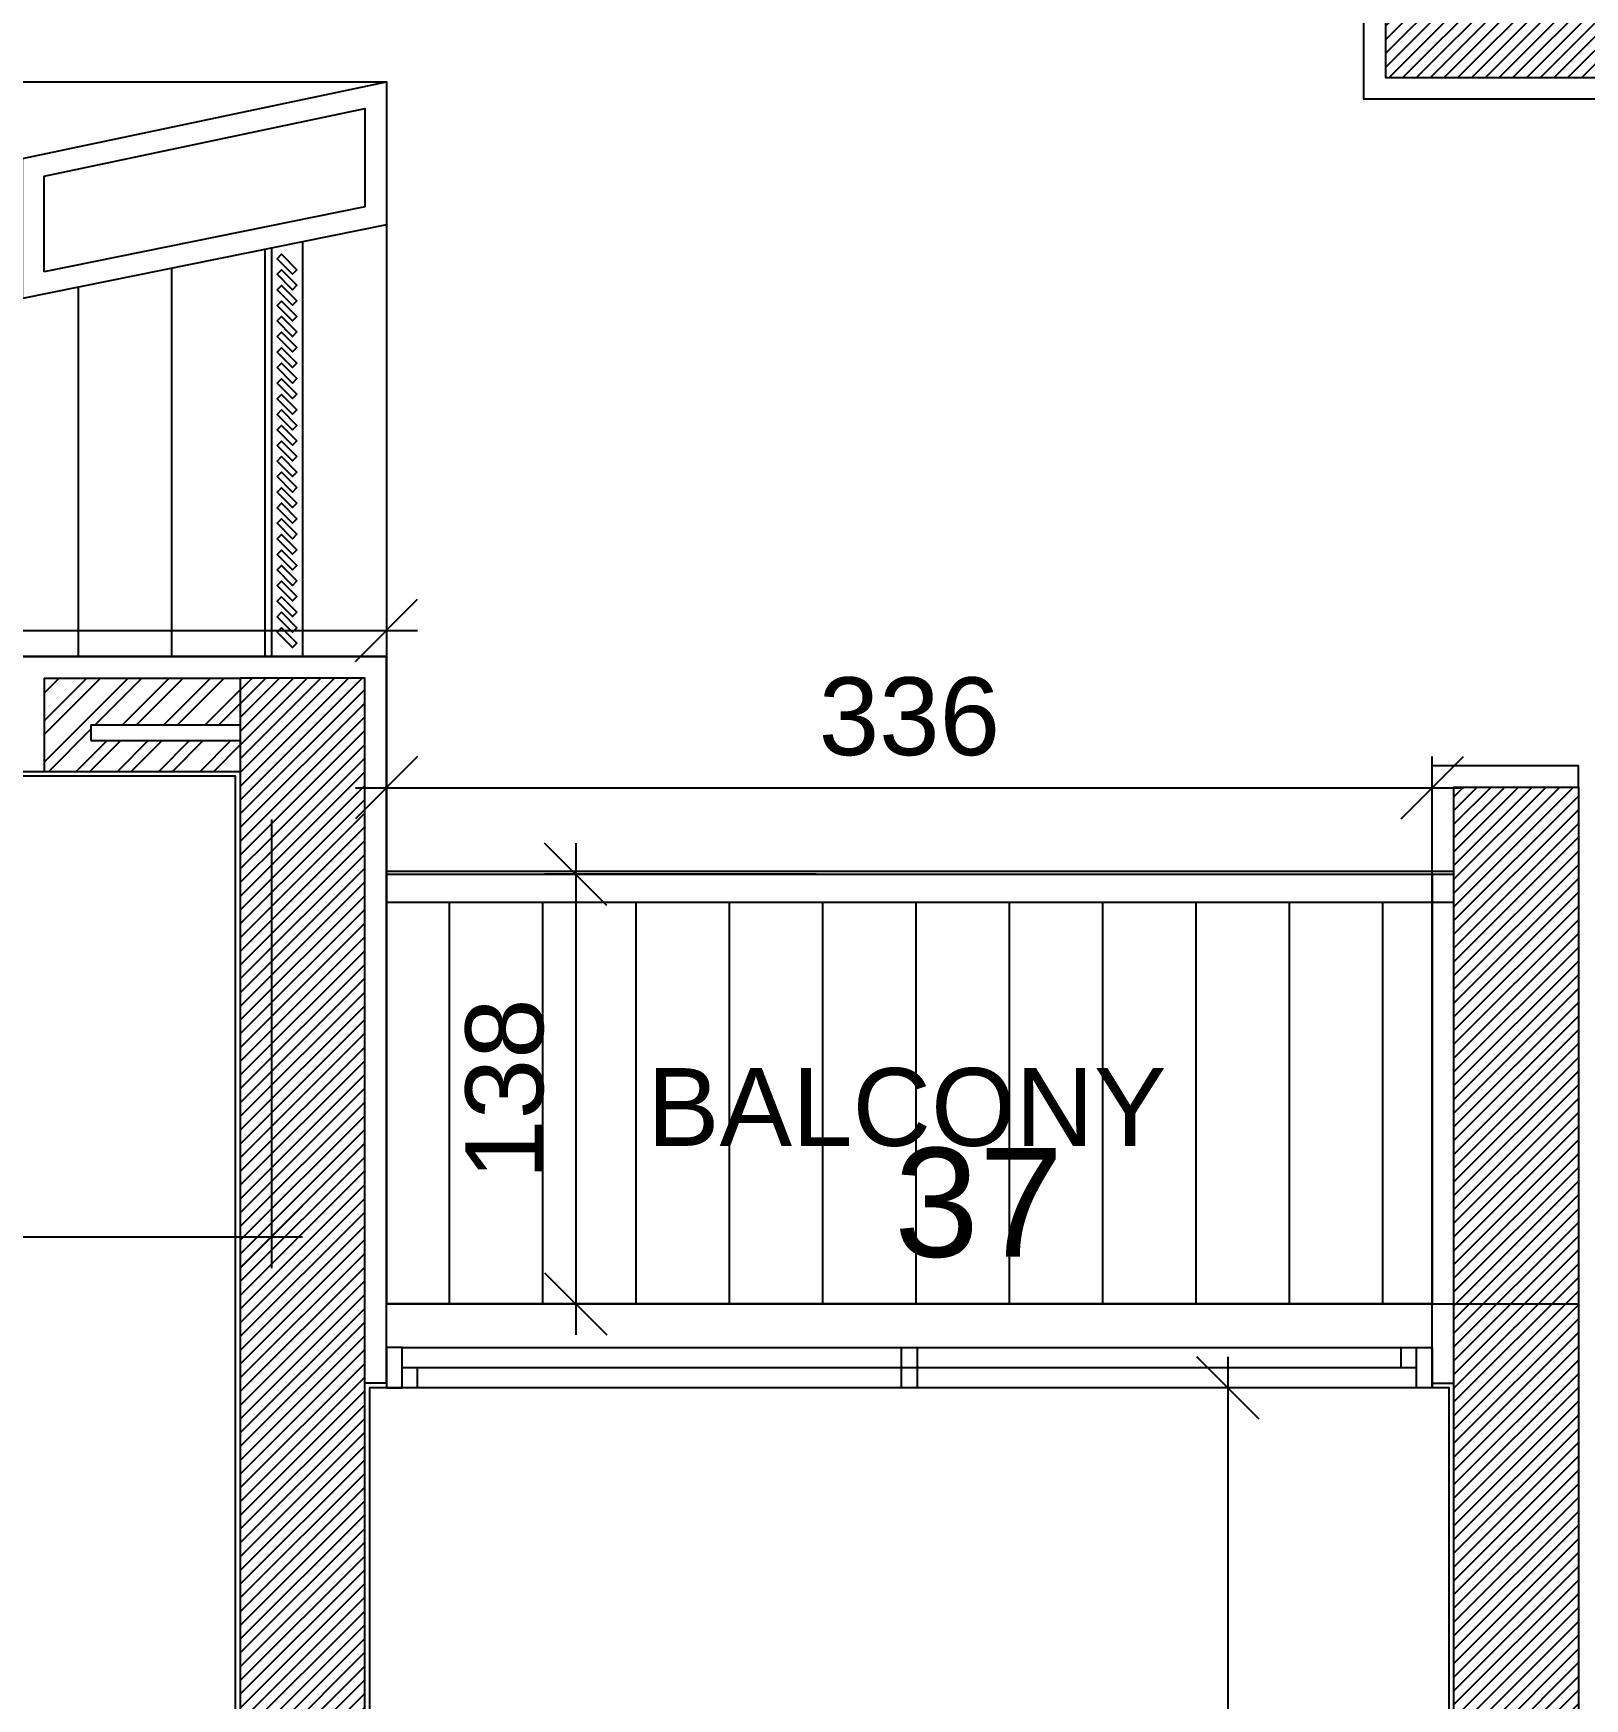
# Model space of a CAD drawing. Extents: x -1.7 to 46.3, y -159.8 to -77.2.
# Drawn here: x 22.36 to 27.35, y -121.33 to -115.98 of the extents above; entities that cross this region are included whole.
import ezdxf
from ezdxf.enums import TextEntityAlignment as Align

# ---------------------------------------------------------------- set-up
doc = ezdxf.new("R2010")
doc.units = 0
doc.header["$MEASUREMENT"] = 0
doc.header["$PDMODE"] = 35
doc.header["$PDSIZE"] = 0.3
doc.layers.get('0').update_dxf_attribs({"linetype": 'CONTINUOUS'})
doc.layers.get('DEFPOINTS').update_dxf_attribs({"linetype": 'CONTINUOUS'})
for name, color, linetype in [('A-ALU', 9, 'CONTINUOUS'), ('A-AREAS', 6, 'CONTINUOUS'), ('A-AREAS-TXT', 6, 'CONTINUOUS'), ('A-BALUST', 1, 'CONTINUOUS'), ('A-claustra', 9, 'CONTINUOUS'), ('a-dim', 3, 'CONTINUOUS'), ('A-HATCH-CONC', 8, 'CONTINUOUS'), ('A-HATCH-WALL', 8, 'CONTINUOUS'), ('A-NOMENCLATURE', 3, 'CONTINUOUS'), ('A-PLASTER', 8, 'CONTINUOUS'), ('A-PROJECTION', 9, 'CONTINUOUS'), ('a-revetement', 1, 'CONTINUOUS'), ('a-stru-fac', 200, 'CONTINUOUS'), ('A-TILES', 137, 'CONTINUOUS'), ('A-WALL', 4, 'CONTINUOUS'), ('S-2ND-3RD-4-5-6TH$0$A-STR 2-3-4-5-6', 2, 'CONTINUOUS')]:
    doc.layers.add(name, color=color, linetype=linetype)
doc.styles.add('A100-STEXT', font='ARIAL.TTF', dxfattribs={"height": 0.25})
doc.dimstyles.new('A100-DIM', dxfattribs={"dimtxt": 0.25, "dimasz": 0.2, "dimexe": 0.1, "dimexo": 0.3, "dimgap": 0.1, "dimtad": 1, "dimlfac": 100, "dimrnd": 0.5, "dimdsep": 46, "dimtxsty": 'A100-STEXT', "dimblk1": 'OBLIQUE', "dimblk2": 'OBLIQUE', "dimsah": 1, "dimcen": -0.05, "dimdle": 0.1, "dimclrd": 15, "dimclre": 15, "dimclrt": 256, "dimadec": 0, "dimazin": 0, "dimtfac": 0.28, "dimtix": 1, "dimtmove": 2, "dimatfit": 3, "dimldrblk": 'OBLIQUE', "dimfxl": 0, "dimtolj": 1, "dimarcsym": 0})
doc.dimstyles.new('dim-law', dxfattribs={"dimtxt": 0.25, "dimasz": 0.2, "dimexe": 0.1, "dimexo": 0.3, "dimgap": 0.1, "dimtad": 1, "dimlfac": 100, "dimdsep": 46, "dimtxsty": 'A100-STEXT', "dimblk1": 'OBLIQUE', "dimblk2": 'OBLIQUE', "dimsah": 1, "dimcen": -0.05, "dimdle": 0.1, "dimclrd": 15, "dimclre": 15, "dimclrt": 256, "dimadec": 0, "dimazin": 0, "dimtfac": 0.28, "dimtix": 1, "dimtmove": 2, "dimatfit": 3, "dimldrblk": 'OBLIQUE', "dimfxl": 0, "dimtolj": 1, "dimarcsym": 0})
pattern_1 = [(45, (8e-11, -138.735676), (-0.022097087, 0.022097087), [])]

# ---------------------------------------------------------------- blocks, each defined once
blk = doc.blocks.new('_OBLIQUE')
at = {"color": 0, "linetype": 'ByBlock'}
blk.add_line((-0.5, -0.5), (0.5, 0.5), dxfattribs=at)
blk = doc.blocks.new('*D86')
at = {"layer": 'a-dim', "color": 15, "lineweight": -2}
for p, q in [((26.2024, -124.5357), (26.2024, -120.2357)), ((26.5084, -120.3357), (26.1024, -120.3357)), ((26.6284, -124.4357), (26.1024, -124.4357))]:
    blk.add_line(p, q, dxfattribs=at)
at = {"layer": 'DEFPOINTS', "color": 0}
for p in [(26.2024, -120.3357), (26.8084, -120.3357), (26.9284, -124.4357)]:
    blk.add_point(p, dxfattribs=at)
at = {"layer": 'a-dim', "color": 15, "lineweight": -2, "xscale": 0.2, "yscale": 0.2, "zscale": 0.2}
for p, rotation in [((26.2024, -120.3357), 90), ((26.2024, -124.4357), 270)]:
    blk.add_blockref('_OBLIQUE', p, dxfattribs=dict(at, rotation=rotation))
at = {"layer": 'a-dim', "insert": (25.9748, -122.3857), "char_height": 0.25, "attachment_point": 5, "rotation": 90, "style": 'A100-STEXT'}
blk.add_mtext('\\A1;410', dxfattribs=at)
blk = doc.blocks.new('*D177')
at = {"layer": 'a-dim', "color": 15, "lineweight": -2}
for p, q in [((23.1284, -118.5101), (23.1284, -119.9512)), ((19.5534, -120.6276), (19.5534, -119.7512)), ((23.2284, -119.8512), (19.4534, -119.8512))]:
    blk.add_line(p, q, dxfattribs=at)
at = {"layer": 'DEFPOINTS', "color": 0}
for p in [(23.1284, -118.2101), (19.5534, -119.8512), (19.5534, -120.9276)]:
    blk.add_point(p, dxfattribs=at)
at = {"layer": 'a-dim', "color": 15, "lineweight": -2, "xscale": 0.2, "yscale": 0.2, "zscale": 0.2, "rotation": 180}
blk.add_blockref('_OBLIQUE', (19.5534, -119.8512), dxfattribs=at)
at = {"layer": 'a-dim', "color": 15, "lineweight": -2, "xscale": 0.2, "yscale": 0.2, "zscale": 0.2}
blk.add_blockref('_OBLIQUE', (23.1284, -119.8512), dxfattribs=at)
at = {"layer": 'a-dim', "insert": (21.3409, -119.6235), "char_height": 0.25, "attachment_point": 5, "style": 'A100-STEXT'}
blk.add_mtext('\\A1;357.5', dxfattribs=at)
blk = doc.blocks.new('*D213')
at = {"layer": 'a-dim', "color": 15, "lineweight": -2}
for p, q in [((15.8484, -117.6857), (15.8484, -117.802)), ((23.4984, -117.6857), (23.4984, -117.802)), ((15.7484, -117.902), (23.5984, -117.902))]:
    blk.add_line(p, q, dxfattribs=at)
at = {"layer": 'DEFPOINTS', "color": 0}
for p in [(23.4984, -117.902), (15.8484, -117.9857), (23.4984, -117.9857)]:
    blk.add_point(p, dxfattribs=at)
at = {"layer": 'a-dim', "color": 15, "lineweight": -2, "xscale": 0.2, "yscale": 0.2, "zscale": 0.2, "rotation": 180}
blk.add_blockref('_OBLIQUE', (15.8484, -117.902), dxfattribs=at)
at = {"layer": 'a-dim', "color": 15, "lineweight": -2, "xscale": 0.2, "yscale": 0.2, "zscale": 0.2}
blk.add_blockref('_OBLIQUE', (23.4984, -117.902), dxfattribs=at)
at = {"layer": 'a-dim', "insert": (19.6734, -117.6744), "char_height": 0.25, "attachment_point": 5, "style": 'A100-STEXT'}
blk.add_mtext('\\A1;765', dxfattribs=at)
blk = doc.blocks.new('*D214')
at = {"layer": 'a-dim', "color": 15, "lineweight": -2}
for p, q in [((23.4984, -118.3757), (23.4984, -118.3074)), ((26.8584, -118.3757), (26.8584, -118.3074)), ((23.3984, -118.4074), (26.9584, -118.4074))]:
    blk.add_line(p, q, dxfattribs=at)
at = {"layer": 'DEFPOINTS', "color": 0}
for p in [(26.8584, -118.4074), (23.4984, -118.6757), (26.8584, -118.6757)]:
    blk.add_point(p, dxfattribs=at)
at = {"layer": 'a-dim', "color": 15, "lineweight": -2, "xscale": 0.2, "yscale": 0.2, "zscale": 0.2, "rotation": 180}
blk.add_blockref('_OBLIQUE', (23.4984, -118.4074), dxfattribs=at)
at = {"layer": 'a-dim', "color": 15, "lineweight": -2, "xscale": 0.2, "yscale": 0.2, "zscale": 0.2}
blk.add_blockref('_OBLIQUE', (26.8584, -118.4074), dxfattribs=at)
at = {"layer": 'a-dim', "insert": (25.1784, -118.1797), "char_height": 0.25, "attachment_point": 5, "style": 'A100-STEXT'}
blk.add_mtext('\\A1;336', dxfattribs=at)
blk = doc.blocks.new('*D215')
at = {"layer": 'a-dim', "color": 15, "lineweight": -2}
for p, q in [((24.1064, -118.5857), (24.1064, -120.1657)), ((24.8784, -118.6857), (24.0064, -118.6857)), ((24.8784, -120.0657), (24.0064, -120.0657))]:
    blk.add_line(p, q, dxfattribs=at)
at = {"layer": 'DEFPOINTS', "color": 0}
for p in [(25.1784, -118.6857), (24.1064, -120.0657), (25.1784, -120.0657)]:
    blk.add_point(p, dxfattribs=at)
at = {"layer": 'a-dim', "color": 15, "lineweight": -2, "xscale": 0.2, "yscale": 0.2, "zscale": 0.2}
for p, rotation in [((24.1064, -118.6857), 90), ((24.1064, -120.0657), 270)]:
    blk.add_blockref('_OBLIQUE', p, dxfattribs=dict(at, rotation=rotation))
at = {"layer": 'a-dim', "insert": (23.8787, -119.3757), "char_height": 0.25, "attachment_point": 5, "rotation": 90, "style": 'A100-STEXT'}
blk.add_mtext('\\A1;138', dxfattribs=at)

msp = doc.modelspace()

# ---------------------------------------------------------------- hatches: boundary and pattern name
at = {"layer": 'A-HATCH-CONC'}
h = msp.add_hatch(dxfattribs=at)
h.set_pattern_fill('ANSI31', color=256, scale=0.25, style=0)
h.set_pattern_definition(pattern_1)
h.paths.add_polyline_path([(41.83837, -115.79568), (26.70837, -115.79568), (26.70837, -116.12568), (28.46837, -116.12568), (28.46837, -116.19568), (41.83837, -116.19568)])
h = msp.add_hatch(dxfattribs=at)
h.set_pattern_fill('ANSI31', color=256, scale=0.25, style=0)
h.set_pattern_definition(pattern_1)
h.paths.add_polyline_path([(23.42837, -118.05568), (23.02837, -118.05568), (23.02837, -118.57909), (23.42837, -118.57909)])
h = msp.add_hatch(dxfattribs=at)
h.set_pattern_fill('ANSI31', color=256, scale=0.25, style=0)
h.set_pattern_definition(pattern_1)
h.paths.add_polyline_path([(27.32837, -118.40568), (26.92837, -118.40568), (26.92837, -134.86568), (25.34873, -134.86568), (23.42837, -134.60381), (23.42837, -132.93568), (23.12837, -132.93568), (23.12837, -134.86568), (25.32837, -135.16568), (27.32837, -135.16568)])
h = msp.add_hatch(dxfattribs=at)
h.set_pattern_fill('ANSI31', color=256, scale=0.25, style=0)
h.set_pattern_definition(pattern_1)
h.paths.add_polyline_path([(23.42837, -118.57909), (23.02837, -118.57909), (23.02837, -121.48568), (23.42837, -121.48568)])
at = {"layer": 'A-HATCH-WALL'}
h = msp.add_hatch(dxfattribs=at)
h.set_pattern_fill('ANSI32', color=256, scale=0.25, style=0)
h.set_pattern_definition([(45, (-4e-09, -138.73489), (-0.06629126, 0.06629126), []), (45, (0.04419, -138.73489), (-0.06629126, 0.06629126), [])])
h.paths.add_polyline_path([(23.02837, -118.05489), (22.39837, -118.05489), (22.39837, -118.35489), (23.02837, -118.35489), (23.02837, -118.25489), (22.54837, -118.25489), (22.54837, -118.20489), (23.02837, -118.20489)])
at = {"layer": 'A-TILES'}
h = msp.add_hatch(dxfattribs=at)
h.set_pattern_fill('_USER', color=256, scale=0.3, angle=90, style=0, pattern_type=0)
h.set_pattern_definition([(90, (30.60837, -130.63568), (-0.3, 2e-17), [])])
h.paths.add_polyline_path([(22.32837, -117.98568), (23.12837, -117.98568), (23.12837, -116.67385), (22.32837, -116.83568), (22.32837, -116.83568), (15.84837, -116.83568), (15.84837, -117.98568), (16.57837, -117.98568), (19.35337, -117.98568), (19.55337, -117.98568)])
h = msp.add_hatch(dxfattribs=at)
h.set_pattern_fill('_USER', color=256, scale=0.3, angle=90, style=0, pattern_type=0)
h.set_pattern_definition([(90, (8e-11, -138.73568), (-0.3, 2e-17), [])])
h.paths.add_polyline_path([(23.49837, -118.77568), (23.49837, -120.06568), (26.85837, -120.06568), (26.85837, -118.77568)])

# ---------------------------------------------------------------- linework, layer by layer
at = {"layer": 'A-ALU'}
for p, q in [((26.85837, -120.06568), (23.49837, -120.06568)), ((26.85837, -120.06568), (23.49837, -120.06568)), ((23.54837, -120.20568), (26.80837, -120.20568)), ((26.75837, -120.27068), (26.75837, -120.20568)), ((23.54837, -120.27068), (26.80837, -120.27068)), ((23.59837, -120.33568), (23.59837, -120.27068)), ((26.85837, -120.33568), (23.49837, -120.33568))]:
    msp.add_line(p, q, dxfattribs=at)
for points in [[(23.54837, -120.20568), (23.49837, -120.20568), (23.49837, -120.33568), (23.54837, -120.33568)], [(25.15337, -120.20568), (25.20337, -120.20568), (25.20337, -120.33568), (25.15337, -120.33568)], [(26.80837, -120.20568), (26.85837, -120.20568), (26.85837, -120.33568), (26.80837, -120.33568)]]:
    msp.add_lwpolyline(points, close=True, dxfattribs=at)
at = {"layer": 'A-AREAS'}
msp.add_lwpolyline([(41.90837, -115.82568), (41.90837, -116.19568), (26.63837, -116.19568), (26.63837, -115.22568)], dxfattribs=at)
for points in [[(13.67837, -116.13948), (15.84837, -116.13948), (15.84837, -117.98568), (23.49837, -117.98568), (23.49837, -120.06568), (27.32837, -120.06568), (27.32837, -135.23568), (25.32362, -135.23568), (23.05837, -134.92678), (23.05837, -133.30568), (15.84837, -133.30568), (15.84837, -135.23568), (13.67837, -135.23568), (13.67837, -131.03568), (15.62837, -131.03568), (15.62837, -128.91068), (16.85337, -128.91068), (16.85337, -127.01068), (15.62837, -127.01068), (15.62837, -121.63568), (15.70337, -121.63568), (15.70337, -120.41068), (13.67837, -120.41068)], [(15.84837, -116.13948), (23.49837, -116.13948), (23.49837, -117.98568), (15.84837, -117.98568)], [(23.49837, -118.68568), (26.85837, -118.68568), (26.85837, -120.06568), (23.49837, -120.06568)]]:
    msp.add_lwpolyline(points, close=True, dxfattribs=at)
at = {"layer": 'A-BALUST'}
for p, q in [((23.12837, -116.67385), (23.12837, -117.98568)), ((23.22837, -116.65363), (23.22837, -117.98568)), ((23.49837, -118.67568), (26.92837, -118.67568)), ((23.49837, -118.77568), (26.92837, -118.77568))]:
    msp.add_line(p, q, dxfattribs=at)
at = {"layer": 'A-claustra'}
for points in [[(23.14655, -116.708), (23.16069, -116.69386), (23.21019, -116.74335), (23.19605, -116.7575)], [(23.14655, -116.758), (23.16069, -116.74386), (23.21019, -116.79335), (23.19605, -116.8075)], [(23.14655, -116.808), (23.16069, -116.79386), (23.21019, -116.84335), (23.19605, -116.8575)], [(23.14655, -116.858), (23.16069, -116.84386), (23.21019, -116.89335), (23.19605, -116.9075)], [(23.14655, -116.908), (23.16069, -116.89386), (23.21019, -116.94335), (23.19605, -116.9575)], [(23.14655, -116.958), (23.16069, -116.94386), (23.21019, -116.99335), (23.19605, -117.0075)], [(23.14655, -117.008), (23.16069, -116.99386), (23.21019, -117.04335), (23.19605, -117.0575)], [(23.14655, -117.058), (23.16069, -117.04386), (23.21019, -117.09335), (23.19605, -117.1075)], [(23.14655, -117.108), (23.16069, -117.09386), (23.21019, -117.14335), (23.19605, -117.1575)], [(23.14655, -117.158), (23.16069, -117.14386), (23.21019, -117.19335), (23.19605, -117.2075)], [(23.14655, -117.208), (23.16069, -117.19386), (23.21019, -117.24335), (23.19605, -117.2575)], [(23.14655, -117.258), (23.16069, -117.24386), (23.21019, -117.29335), (23.19605, -117.3075)], [(23.14655, -117.308), (23.16069, -117.29386), (23.21019, -117.34335), (23.19605, -117.3575)], [(23.14655, -117.358), (23.16069, -117.34386), (23.21019, -117.39335), (23.19605, -117.4075)], [(23.14655, -117.408), (23.16069, -117.39386), (23.21019, -117.44335), (23.19605, -117.4575)], [(23.14655, -117.458), (23.16069, -117.44386), (23.21019, -117.49335), (23.19605, -117.5075)], [(23.14655, -117.508), (23.16069, -117.49386), (23.21019, -117.54335), (23.19605, -117.5575)], [(23.14655, -117.558), (23.16069, -117.54386), (23.21019, -117.59335), (23.19605, -117.6075)], [(23.14655, -117.608), (23.16069, -117.59386), (23.21019, -117.64335), (23.19605, -117.6575)], [(23.14655, -117.658), (23.16069, -117.64386), (23.21019, -117.69335), (23.19605, -117.7075)], [(23.14655, -117.708), (23.16069, -117.69386), (23.21019, -117.74335), (23.19605, -117.7575)], [(23.14655, -117.758), (23.16069, -117.74386), (23.21019, -117.79335), (23.19605, -117.8075)], [(23.14655, -117.808), (23.16069, -117.79386), (23.21019, -117.84335), (23.19605, -117.8575)], [(23.14655, -117.858), (23.16069, -117.84386), (23.21019, -117.89335), (23.19605, -117.9075)], [(23.14655, -117.908), (23.16069, -117.89386), (23.21019, -117.94335), (23.19605, -117.9575)]]:
    msp.add_lwpolyline(points, close=True, dxfattribs=at)
at = {"layer": 'A-PLASTER'}
for points in [[(22.66337, -124.92068), (23.01337, -124.92068), (23.01337, -118.37068), (22.32837, -118.37068)], [(23.49837, -120.32068), (23.49837, -120.33568), (23.44337, -120.33568), (23.44337, -124.42068), (23.52837, -124.42068)], [(24.42837, -124.42068), (24.51337, -124.42068), (24.51337, -123.82068), (24.69337, -123.82068), (24.69337, -124.42068), (26.91337, -124.42068), (26.91337, -120.33568), (26.85837, -120.33568), (26.85837, -120.32068)]]:
    msp.add_lwpolyline(points, dxfattribs=at)
at = {"layer": 'A-PROJECTION'}
for p, q in [((15.84837, -116.13948), (23.49837, -116.13948)), ((23.49837, -116.59901), (23.49837, -117.98568)), ((23.49837, -118.68568), (26.92837, -118.68568))]:
    msp.add_line(p, q, dxfattribs=at)
at = {"layer": 'a-revetement'}
for p, q in [((26.63837, -116.19568), (26.63837, -115.22568)), ((28.46837, -116.19568), (26.63837, -116.19568)), ((22.32837, -117.98568), (23.49837, -117.98568)), ((23.49837, -120.32068), (23.49837, -117.98568)), ((26.85837, -120.32068), (26.85837, -118.33568)), ((26.85837, -118.33568), (27.32837, -118.33568)), ((27.32837, -118.40568), (27.32837, -118.33568)), ((22.32837, -118.35568), (22.39837, -118.35568)), ((23.49837, -120.32068), (23.42837, -120.32068)), ((26.85837, -120.32068), (26.92837, -120.32068))]:
    msp.add_line(p, q, dxfattribs=at)
msp.add_lwpolyline([(22.32837, -116.83568), (22.32837, -116.38601), (23.49837, -116.13948), (23.49837, -116.59901)], close=True, dxfattribs=at)
at = {"layer": 'a-stru-fac'}
msp.add_lwpolyline([(22.39837, -116.7501), (22.39837, -116.4428), (23.42837, -116.22577), (23.42837, -116.54175)], close=True, dxfattribs=at)
at = {"layer": 'A-WALL'}
for p, q in [((22.39837, -118.05568), (22.39837, -118.35568)), ((22.39837, -118.05568), (23.02837, -118.05568)), ((22.54837, -118.20568), (23.02837, -118.20568)), ((22.54837, -118.20568), (22.54837, -118.25568)), ((22.54837, -118.25568), (23.02837, -118.25568)), ((22.39837, -118.35568), (23.02837, -118.35568))]:
    msp.add_line(p, q, dxfattribs=at)
at = {"layer": 'S-2ND-3RD-4-5-6TH$0$A-STR 2-3-4-5-6'}
for points in [[(41.83837, -115.79568), (26.70837, -115.79568), (26.70837, -116.12568), (28.46837, -116.12568), (28.46837, -116.19568), (41.83837, -116.19568)], [(23.02837, -121.48568), (23.42837, -121.48568), (23.42837, -118.05568), (23.02837, -118.05568)], [(27.32837, -135.16568), (25.32837, -135.16568), (23.12837, -134.86568), (23.12837, -132.93568), (23.42837, -132.93568), (23.42837, -134.60381), (25.34873, -134.86568), (26.92837, -134.86568), (26.92837, -118.40568), (27.32837, -118.40568)]]:
    msp.add_lwpolyline(points, close=True, dxfattribs=at)

# ---------------------------------------------------------------- texts
at = {"layer": 'A-AREAS-TXT', "style": 'A100-STEXT'}
msp.add_text('37', height=0.35, dxfattribs=at).set_placement((25.40145, -119.91454), align=Align.CENTER)
at = {"layer": 'A-NOMENCLATURE', "style": 'A100-STEXT'}
msp.add_text('BALCONY', height=0.25, dxfattribs=at).set_placement((24.33555, -119.55818))

# ---------------------------------------------------------------- dimensions: what is measured, and where the dimension line sits
at = {"layer": 'a-dim'}
for p1, p2, distance, picture, middle in [((15.84837, -117.98568), (23.49837, -117.98568), 0.08363, '*D213', (19.67337, -117.6744)), ((23.49837, -118.67568), (26.85837, -118.67568), 0.26825, '*D214', (25.17837, -118.1797)), ((25.17837, -118.68568), (25.17837, -120.06568), -1.07194, '*D215', (23.8787, -119.37568))]:
    dim = msp.add_aligned_dim(p1=p1, p2=p2, distance=distance, dimstyle='dim-law', dxfattribs=at)
    dim.commit()
    dim.dimension.update_dxf_attribs({"geometry": picture, "text_midpoint": middle})
for base, p1, p2, angle, picture, middle in [((19.55337, -119.85121), (23.12837, -118.21012), (19.55337, -120.92762), 180, '*D177', (21.34087, -119.62348)), ((26.20245, -120.33568), (26.92837, -124.43568), (26.80837, -120.33568), 90, '*D86', (25.97481, -122.38568))]:
    dim = msp.add_linear_dim(base=base, p1=p1, p2=p2, angle=angle, dimstyle='A100-DIM', dxfattribs=at)
    dim.commit()
    dim.dimension.update_dxf_attribs({"geometry": picture, "text_midpoint": middle})

doc.saveas('drawing.dxf')
